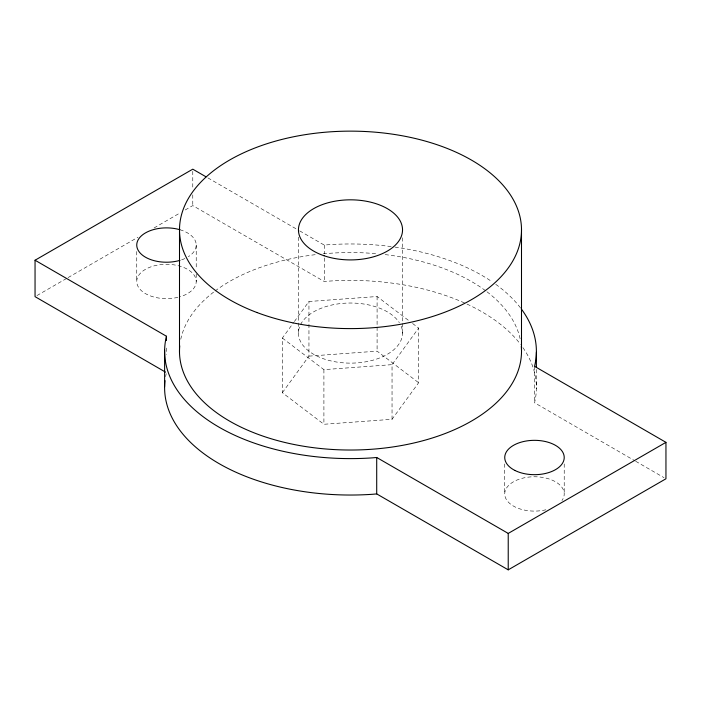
<?xml version="1.0" encoding="UTF-8"?>
<svg xmlns="http://www.w3.org/2000/svg" width="701" height="701" viewBox="0 0 701 701"><rect width="100%" height="100%" fill="white"/><g stroke="black" fill="none" stroke-linecap="round" stroke-linejoin="round"><path stroke-width="0.53" stroke-dasharray="3.5 2.63" d="M412.582 323.485L418.637 328.094L418.637 382.728L392.043 419.294L323.906 424.271L282.354 392.7L282.354 338.057L293.754 322.39M294.385 321.522L308.948 301.5L377.094 296.514L409.112 320.856M282.354 392.7L308.948 356.134L308.948 301.5M392.043 419.294L392.043 364.651L418.637 328.094M36.943 295.568L67.165 278.113M68.102 277.57L138.001 237.218M154.054 227.948L180.499 212.683M185.222 209.958L192.775 205.595L324.283 281.522L328.033 281.18A185.879 107.314 0 0 1 465.087 303.218M299.686 230.892L324.283 245.096L328.033 244.754A185.879 107.314 0 0 1 393.936 246.945M308.948 356.134L377.094 351.157L418.637 382.728M282.354 338.057L323.906 369.637L392.043 364.651M207.917 177.905L298.74 230.349M522.92 347.617A185.879 107.314 0 0 1 534.548 402.76L634.755 460.732M635.702 461.276L664.057 477.679M564.217 463.939L564.217 493.933M536.37 369.48L536.37 388.766M534.548 366.334L534.548 402.76M504.738 463.939L504.738 493.933M402.54 237.788L402.54 333.387M377.094 296.514L377.094 351.157M324.283 245.096L324.283 253.666M324.283 257.95L324.283 281.522M323.906 369.637L323.906 424.271M298.451 237.166L298.451 332.765M196.227 245.052L196.227 268.623M196.227 273.977L196.227 281.478M192.775 171.307L192.775 189.524M192.775 194.878L192.775 205.595M166.452 348.029L166.452 354.452M136.748 251.484L136.748 281.478M180.753 339.275A171.009 98.736 0 0 1 214.191 291.669M215.058 291.011A171.009 98.736 0 0 1 316.002 254.586M323.152 253.823A171.009 98.736 0 0 1 376.963 253.744M385.147 254.603A171.009 98.736 0 0 1 486.108 291.143M486.976 291.791A171.009 98.736 0 0 1 520.528 340.721M401.156 326.193A52.049 30.047 0 0 1 349.957 363.127A52.049 30.047 0 0 1 300.098 325.579M300.51 324.703A52.049 30.047 0 0 1 348.677 303.042A52.049 30.047 0 0 1 399.351 322.714M179.991 229.753A29.74 17.175 0 0 1 188.324 256.706M184.898 258.538A29.74 17.175 0 0 1 179.991 260.351M395.014 247.094A185.879 107.314 0 0 1 491.445 281.32M495.756 284.326A185.879 107.314 0 0 1 520.554 307.958M177.87 297.338A29.74 17.175 0 0 1 136.914 279.681A29.74 17.175 0 0 1 183.338 267.326A29.74 17.175 0 0 1 179.991 296.777M545.86 509.793A29.74 17.175 0 0 1 504.992 496.177A29.74 17.175 0 0 1 538.359 476.908A29.74 17.175 0 0 1 561.957 500.505M165.602 376.647A185.879 107.314 0 0 1 166.216 373.659M466.997 304.085A185.879 107.314 0 0 1 520.554 344.384"/><path stroke-width="1.05" d="M165.506 372.117L35.05 296.654L35.05 260.229L192.775 169.169L206.024 176.818M35.05 260.229L166.452 336.243A185.879 107.314 0 0 0 372.958 457.823L376.709 457.481L508.225 533.417L665.95 442.349L534.548 366.334A185.879 107.314 0 0 0 521.158 308.755M165.015 380.652A185.879 107.314 0 0 0 372.958 494.249L376.709 493.907L508.225 569.843L665.95 478.774L665.95 442.349M536.37 352.34L536.37 367.333M521.5 228.71L521.5 350.132M508.225 533.417L508.225 569.843M376.709 457.481L376.709 493.907M179.5 231.023L179.5 352.445M166.452 336.243L166.452 340.528M164.621 350.237L164.621 386.663M521.299 346.364A171.009 98.736 0 0 1 350.053 450.024A171.009 98.736 0 0 1 179.745 345.847M179.991 260.351A29.74 17.175 0 0 1 136.748 245.052A29.74 17.175 0 0 1 179.991 229.753M324.002 255.734A52.049 30.047 0 0 0 402.54 230.182A52.049 30.047 0 0 0 324.949 203.693A52.049 30.047 0 0 0 324.002 255.734M514.867 470.415A29.74 17.175 0 0 0 563.648 460.855A29.74 17.175 0 0 0 524.918 441.244A29.74 17.175 0 0 0 514.867 470.415M256.96 312.523A171.009 98.736 0 0 0 521.246 235.308A171.009 98.736 0 0 0 273.285 141.777A171.009 98.736 0 0 0 256.96 312.523"/></g></svg>
